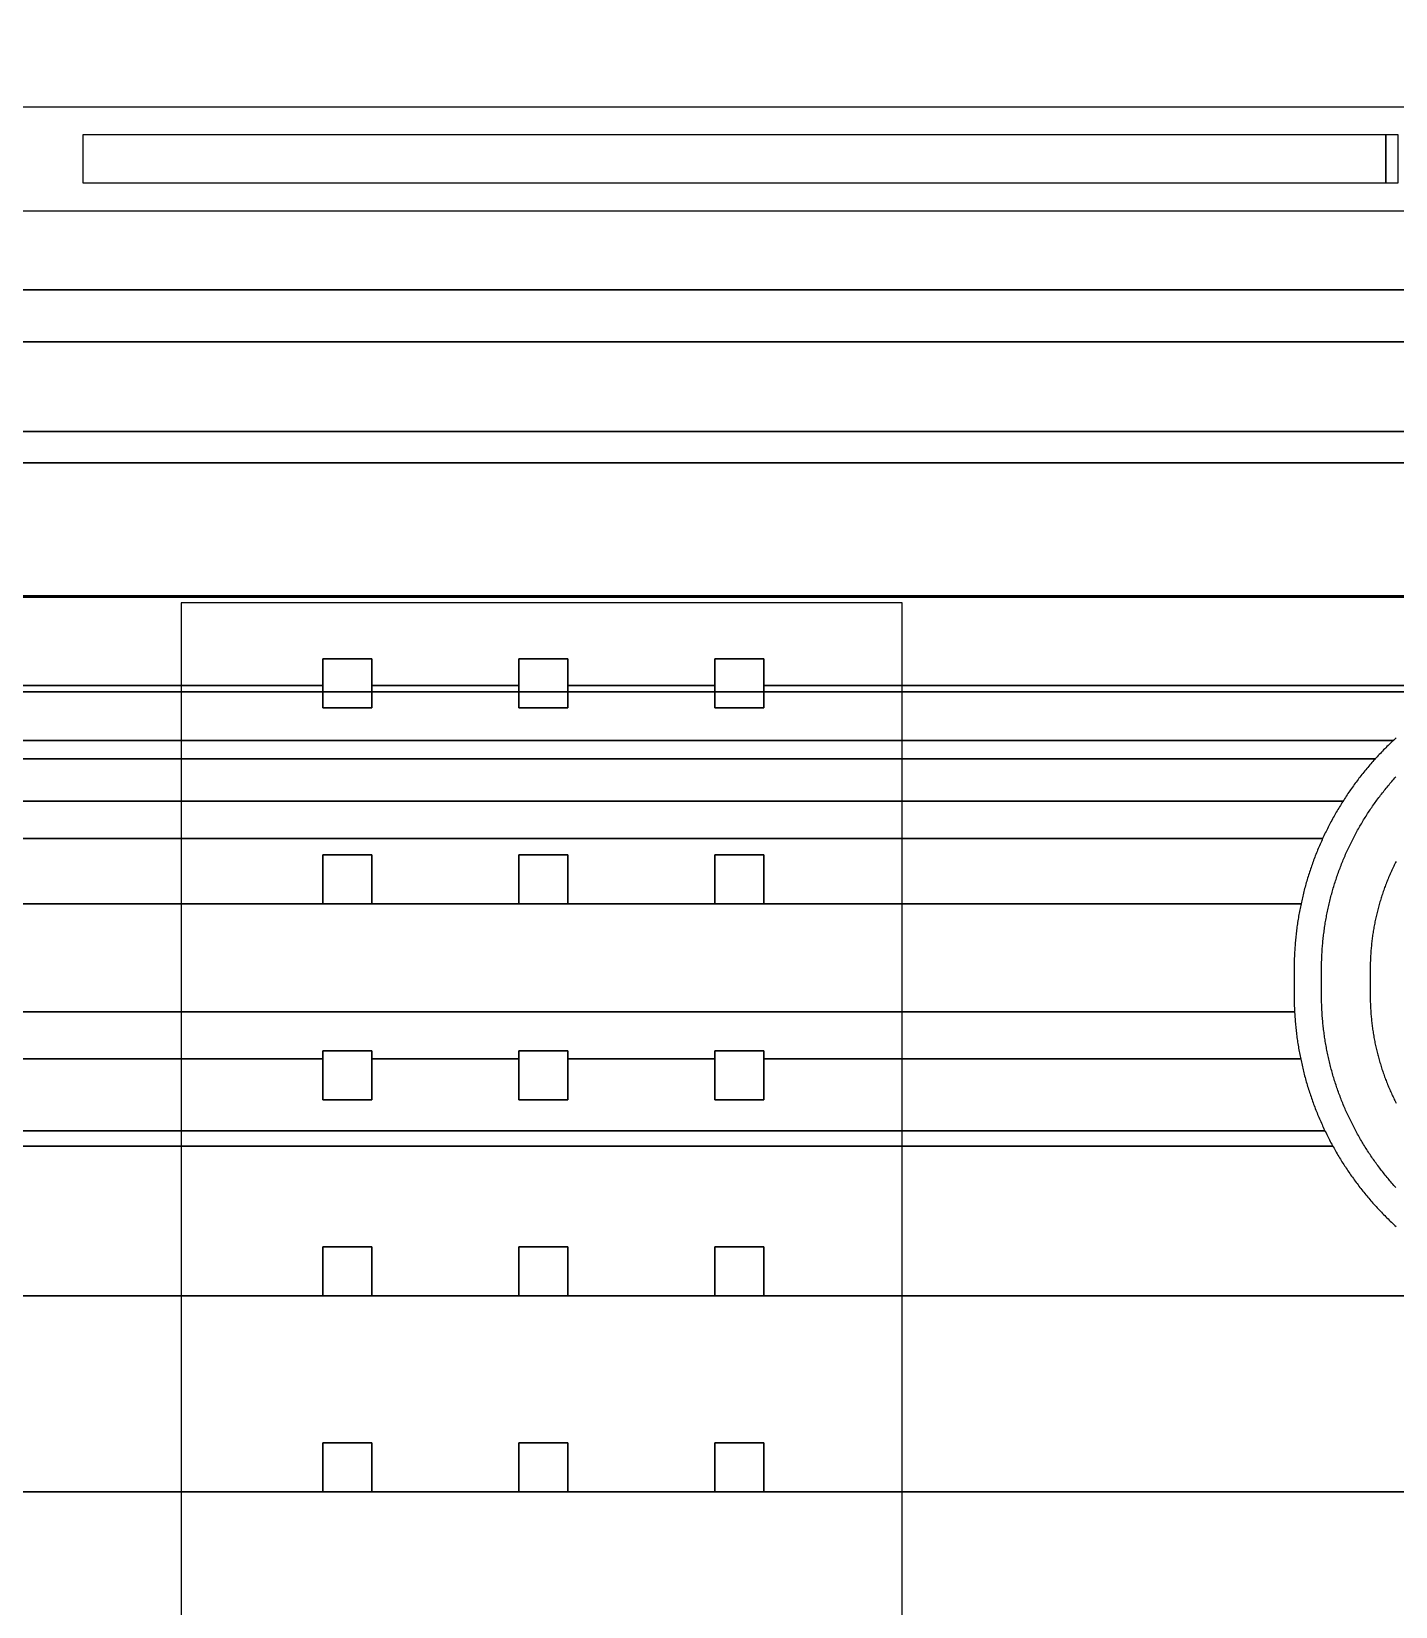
# Model space of a CAD drawing. Extents: x -3500 to 3500, y -3500 to 3500.
# Drawn here: x -2211 to -1515, y -821 to -18 of the extents above; entities that cross this region are included whole.
import ezdxf

# ---------------------------------------------------------------- set-up
doc = ezdxf.new("R2010")
doc.units = 0
for name, color, linetype in [('L5D0', 3, 'CONTINUOUS'), ('L5D100', 7, 'CONTINUOUS'), ('L5D101', 6, 'CONTINUOUS'), ('L5D11', 2, 'CONTINUOUS'), ('L5D99', 4, 'CONTINUOUS')]:
    doc.layers.add(name, color=color, linetype=linetype)

# ---------------------------------------------------------------- blocks, each defined once
blk = doc.blocks.new('ground_main_5')
at = {"layer": 'L5D0'}
for points in [[(-433.1625, -56.09), (-2324.91, -56.09)], [(-2324.91, -108.91), (-433.1625, -108.91)], [(-349.5085, -149.2405), (-2334.91, -149.2405)], [(-2334.91, -149.2405), (-349.5085, -149.2405)], [(-326.2395, -221.622), (-2334.91, -221.622)], [(-2334.91, -221.622), (-326.2395, -221.622)], [(-358.253, -305.463), (-2334.91, -305.463)], [(-2334.91, -305.463), (-358.253, -305.463)], [(-1481.271, -354.306), (-2334.91, -354.306)], [(-2334.91, -354.306), (-1481.271, -354.306)], [(-1514.9485, -377.9085), (-1515.537, -378.449), (-1516.123, -378.9925), (-1516.706, -379.5385), (-1517.2865, -380.088), (-1517.864, -380.64), (-1518.439, -381.1955), (-1519.011, -381.7535), (-1519.5805, -382.314), (-1520.147, -382.8775), (-1520.7105, -383.444), (-1521.2715, -384.0135), (-1521.8295, -384.5855), (-1522.3845, -385.1605), (-1522.9365, -385.738), (-1523.486, -386.3185), (-1524.0325, -386.9015), (-1524.576, -387.4875), (-1525.1165, -388.076), (-1525.5185, -388.5185), (-2334.91, -388.5185)], [(-2334.91, -388.5185), (-1525.5185, -388.5185), (-1525.654, -388.6675), (-1526.1885, -389.2615), (-1526.72, -389.858), (-1527.249, -390.457), (-1527.7745, -391.059), (-1528.297, -391.6635), (-1528.8165, -392.271), (-1529.333, -392.8805), (-1529.8465, -393.493), (-1530.357, -394.1075), (-1530.8645, -394.725), (-1531.369, -395.345), (-1531.87, -395.9675), (-1532.368, -396.5925), (-1532.863, -397.22), (-1533.3545, -397.85), (-1533.843, -398.482), (-1534.3285, -399.117), (-1534.811, -399.754), (-1535.29, -400.394), (-1535.7655, -401.036), (-1536.2385, -401.68), (-1536.7075, -402.327), (-1537.174, -402.976), (-1537.6365, -403.6275), (-1538.0965, -404.281), (-1538.5525, -404.937), (-1539.006, -405.5955), (-1539.4555, -406.256), (-1539.902, -406.9185), (-1540.345, -407.5835), (-1540.785, -408.251), (-1541.2215, -408.9205), (-1541.6545, -409.592), (-1542.084, -410.2655), (-1542.5105, -410.9415), (-1542.9335, -411.6195), (-1543.353, -412.2995), (-1543.7695, -412.9815), (-1544.182, -413.666), (-1544.5915, -414.3525), (-1544.9975, -415.0405), (-1545.4, -415.731), (-1545.7985, -416.4235), (-1546.194, -417.118), (-1546.5865, -417.814), (-1546.975, -418.5125), (-1547.36, -419.2125), (-1547.7415, -419.915), (-1548.1195, -420.619), (-1548.494, -421.325), (-1548.865, -422.0325), (-1549.2325, -422.7425), (-1549.596, -423.454), (-1549.9565, -424.167), (-1550.313, -424.882), (-1550.6665, -425.599), (-1551.016, -426.3175), (-1551.362, -427.038), (-1551.704, -427.76), (-1552.043, -428.484), (-1552.378, -429.2095), (-1552.3925, -429.2405), (-2334.91, -429.2405)], [(-2334.91, -429.2405), (-1552.3925, -429.2405), (-1552.7095, -429.9365), (-1553.0375, -430.665), (-1553.3615, -431.3955), (-1553.682, -432.1275), (-1553.999, -432.8615), (-1554.312, -433.5965), (-1554.6215, -434.3335), (-1554.9275, -435.0715), (-1555.2295, -435.8115), (-1555.528, -436.5525), (-1555.8225, -437.2955), (-1556.1135, -438.0395), (-1556.401, -438.7855), (-1556.6845, -439.5325), (-1556.964, -440.281), (-1557.24, -441.031), (-1557.5125, -441.7825), (-1557.781, -442.535), (-1558.0455, -443.289), (-1558.3065, -444.0445), (-1558.564, -444.801), (-1558.817, -445.559), (-1559.067, -446.318), (-1559.3125, -447.0785), (-1559.5545, -447.84), (-1559.793, -448.6025), (-1560.027, -449.3665), (-1560.2575, -450.132), (-1560.4845, -450.898), (-1560.7075, -451.6655), (-1560.9265, -452.434), (-1561.1415, -453.2035), (-1561.353, -453.9745), (-1561.5605, -454.746), (-1561.764, -455.519), (-1561.9635, -456.2925), (-1562.1595, -457.0675), (-1562.3515, -457.843), (-1562.5395, -458.6195), (-1562.724, -459.3975), (-1562.904, -460.176), (-1563.0805, -460.955), (-1563.253, -461.7355), (-1563.4215, -462.5165), (-1563.5865, -463.2985), (-1563.747, -464.0815), (-1563.904, -464.865), (-1564.057, -465.6495), (-1564.206, -466.4345), (-1564.351, -467.22), (-1564.4925, -468.007), (-1564.6295, -468.794), (-1564.763, -469.582), (-1564.8925, -470.3705), (-1565.0175, -471.1595), (-1565.139, -471.9495), (-1565.2565, -472.74), (-1565.37, -473.531), (-1565.48, -474.3225), (-1565.5855, -475.1145), (-1565.687, -475.9075), (-1565.7845, -476.7005), (-1565.8785, -477.494), (-1565.968, -478.288), (-1566.054, -479.0825), (-1566.136, -479.8775), (-1566.2135, -480.673), (-1566.2875, -481.4685), (-1566.3575, -482.2645), (-1566.4235, -483.061), (-1566.485, -483.858), (-1566.543, -484.655), (-1566.597, -485.452), (-1566.647, -486.2495), (-1566.693, -487.0475), (-1566.735, -487.8455), (-1566.773, -488.6435), (-1566.807, -489.442), (-1566.8365, -490.2405), (-1566.8625, -491.0395), (-1566.8845, -491.838), (-1566.9025, -492.637), (-1566.9165, -493.436), (-1566.9265, -494.235), (-1566.9325, -495.034), (-1566.9345, -495.8335), (-1566.9345, -509.1665), (-1566.9325, -509.966), (-1566.9265, -510.765), (-1566.9165, -511.564), (-1566.9025, -512.363), (-1566.8845, -513.162), (-1566.8625, -513.9605), (-1566.8365, -514.7595), (-1566.807, -515.558), (-1566.773, -516.3565), (-1566.735, -517.1545), (-1566.7085, -517.6535), (-2334.91, -517.6535)], [(-2334.91, -517.6535), (-1566.7085, -517.6535), (-1566.693, -517.9525), (-1566.647, -518.7505), (-1566.597, -519.548), (-1566.543, -520.345), (-1566.485, -521.142), (-1566.4235, -521.939), (-1566.3575, -522.7355), (-1566.2875, -523.5315), (-1566.2135, -524.327), (-1566.136, -525.1225), (-1566.054, -525.9175), (-1565.968, -526.712), (-1565.8785, -527.506), (-1565.7845, -528.2995), (-1565.687, -529.0925), (-1565.5855, -529.8855), (-1565.48, -530.6775), (-1565.37, -531.469), (-1565.2565, -532.26), (-1565.139, -533.0505), (-1565.0175, -533.8405), (-1564.8925, -534.6295), (-1564.763, -535.418), (-1564.6295, -536.206), (-1564.4925, -536.993), (-1564.351, -537.78), (-1564.206, -538.5655), (-1564.057, -539.3505), (-1563.904, -540.135), (-1563.747, -540.9185), (-1563.5865, -541.7015), (-1563.4215, -542.4835), (-1563.253, -543.2645), (-1563.0805, -544.045), (-1562.904, -544.824), (-1562.724, -545.6025), (-1562.5395, -546.3805), (-1562.3515, -547.157), (-1562.1595, -547.9325), (-1561.9635, -548.7075), (-1561.764, -549.481), (-1561.5605, -550.254), (-1561.353, -551.0255), (-1561.1415, -551.7965), (-1560.9265, -552.566), (-1560.7075, -553.3345), (-1560.4845, -554.102), (-1560.2575, -554.868), (-1560.027, -555.6335), (-1559.793, -556.3975), (-1559.5545, -557.16), (-1559.3125, -557.9215), (-1559.067, -558.682), (-1558.817, -559.441), (-1558.564, -560.199), (-1558.3065, -560.9555), (-1558.0455, -561.711), (-1557.781, -562.465), (-1557.5125, -563.2175), (-1557.24, -563.969), (-1556.964, -564.719), (-1556.6845, -565.4675), (-1556.401, -566.2145), (-1556.1135, -566.9605), (-1555.8225, -567.7045), (-1555.528, -568.4475), (-1555.2295, -569.1885), (-1554.9275, -569.9285), (-1554.6215, -570.6665), (-1554.312, -571.4035), (-1553.999, -572.1385), (-1553.682, -572.8725), (-1553.3615, -573.6045), (-1553.0375, -574.335), (-1552.7095, -575.0635), (-1552.378, -575.7905), (-1552.043, -576.516), (-1551.704, -577.24), (-1551.362, -577.962), (-1551.207, -578.2845), (-2334.91, -578.2845)], [(-2334.91, -578.2845), (-1551.207, -578.2845), (-1551.016, -578.6825), (-1550.6665, -579.401), (-1550.313, -580.118), (-1549.9565, -580.833), (-1549.596, -581.546), (-1549.2325, -582.2575), (-1548.865, -582.9675), (-1548.494, -583.675), (-1548.1195, -584.381), (-1547.7415, -585.085), (-1547.36, -585.7875), (-1546.975, -586.4875), (-1546.5865, -587.186), (-1546.194, -587.882), (-1545.7985, -588.5765), (-1545.4, -589.269), (-1544.9975, -589.9595), (-1544.5915, -590.6475), (-1544.182, -591.334), (-1543.7695, -592.0185), (-1543.353, -592.7005), (-1542.9335, -593.3805), (-1542.5105, -594.0585), (-1542.084, -594.7345), (-1541.6545, -595.408), (-1541.2215, -596.0795), (-1540.785, -596.749), (-1540.345, -597.4165), (-1539.902, -598.0815), (-1539.4555, -598.744), (-1539.006, -599.4045), (-1538.5525, -600.063), (-1538.0965, -600.719), (-1537.6365, -601.3725), (-1537.174, -602.024), (-1536.7075, -602.673), (-1536.2385, -603.32), (-1535.7655, -603.964), (-1535.29, -604.606), (-1534.811, -605.246), (-1534.3285, -605.883), (-1533.843, -606.518), (-1533.3545, -607.15), (-1532.863, -607.78), (-1532.368, -608.4075), (-1531.87, -609.0325), (-1531.369, -609.655), (-1530.8645, -610.275), (-1530.357, -610.8925), (-1529.8465, -611.507), (-1529.333, -612.1195), (-1528.8165, -612.729), (-1528.297, -613.3365), (-1527.7745, -613.941), (-1527.249, -614.543), (-1526.72, -615.142), (-1526.1885, -615.7385), (-1525.654, -616.3325), (-1525.1165, -616.924), (-1524.576, -617.5125), (-1524.0325, -618.0985), (-1523.486, -618.6815), (-1522.9365, -619.262), (-1522.3845, -619.8395), (-1521.8295, -620.4145), (-1521.2715, -620.9865), (-1520.7105, -621.556), (-1520.147, -622.1225), (-1519.5805, -622.686), (-1519.011, -623.2465), (-1518.439, -623.8045), (-1517.864, -624.36), (-1517.2865, -624.912), (-1516.706, -625.4615), (-1516.123, -626.0075), (-1515.537, -626.551), (-1514.9485, -627.0915)]]:
    blk.add_lwpolyline(points, dxfattribs=at)
blk = doc.blocks.new('TOP_main_5_Cheese_diff')
at = {"layer": 'L5D101'}
for points in [[(-2062.5, -362.5), (-2062.5, -337.5), (-2037.5, -337.5), (-2037.5, -362.5)], [(-1962.5, -362.5), (-1962.5, -337.5), (-1937.5, -337.5), (-1937.5, -362.5)], [(-1862.5, -362.5), (-1862.5, -337.5), (-1837.5, -337.5), (-1837.5, -362.5)], [(-2062.5, -462.5), (-2062.5, -437.5), (-2037.5, -437.5), (-2037.5, -462.5)], [(-1962.5, -462.5), (-1962.5, -437.5), (-1937.5, -437.5), (-1937.5, -462.5)], [(-1862.5, -462.5), (-1862.5, -437.5), (-1837.5, -437.5), (-1837.5, -462.5)], [(-2062.5, -562.5), (-2062.5, -537.5), (-2037.5, -537.5), (-2037.5, -562.5)], [(-1962.5, -562.5), (-1962.5, -537.5), (-1937.5, -537.5), (-1937.5, -562.5)], [(-1862.5, -562.5), (-1862.5, -537.5), (-1837.5, -537.5), (-1837.5, -562.5)], [(-2062.5, -662.5), (-2062.5, -637.5), (-2037.5, -637.5), (-2037.5, -662.5)], [(-1962.5, -662.5), (-1962.5, -637.5), (-1937.5, -637.5), (-1937.5, -662.5)], [(-1862.5, -662.5), (-1862.5, -637.5), (-1837.5, -637.5), (-1837.5, -662.5)], [(-2062.5, -762.5), (-2062.5, -737.5), (-2037.5, -737.5), (-2037.5, -762.5)], [(-1962.5, -762.5), (-1962.5, -737.5), (-1937.5, -737.5), (-1937.5, -762.5)], [(-1862.5, -762.5), (-1862.5, -737.5), (-1837.5, -737.5), (-1837.5, -762.5)]]:
    blk.add_lwpolyline(points, close=True, dxfattribs=at)
blk = doc.blocks.new('TOP_main_5_Cheese_100')
at = {"layer": 'L5D100'}
for points in [[(-433.1625, -56.09), (-2324.91, -56.09)], [(-2324.91, -108.91), (-433.1625, -108.91)], [(-334.0035, -175.8345), (-2334.91, -175.8345)], [(-2334.91, -175.8345), (-334.0035, -175.8345)], [(-326.565, -237.5), (-2334.91, -237.5)], [(-2334.91, -237.5), (-326.565, -237.5)], [(-358.839, -306.0335), (-2334.91, -306.0335)], [(-2334.91, -306.0335), (-358.839, -306.0335)], [(-1474.842, -351.1225), (-1837.5, -351.1225), (-1837.5, -337.5), (-1862.5, -337.5), (-1862.5, -351.1225), (-1937.5, -351.1225), (-1937.5, -337.5), (-1962.5, -337.5), (-1962.5, -351.1225), (-2037.5, -351.1225), (-2037.5, -337.5), (-2062.5, -337.5), (-2062.5, -351.1225), (-2334.91, -351.1225)], [(-2334.91, -351.1225), (-2062.5, -351.1225), (-2062.5, -362.5), (-2037.5, -362.5), (-2037.5, -351.1225), (-1962.5, -351.1225), (-1962.5, -362.5), (-1937.5, -362.5), (-1937.5, -351.1225), (-1862.5, -351.1225), (-1862.5, -362.5), (-1837.5, -362.5), (-1837.5, -351.1225), (-1474.842, -351.1225)], [(-1514.9485, -377.9085), (-1515.537, -378.449), (-1516.123, -378.9925), (-1516.2925, -379.1515), (-2334.91, -379.1515)], [(-2334.91, -379.1515), (-1516.2925, -379.1515), (-1516.706, -379.5385), (-1517.2865, -380.088), (-1517.864, -380.64), (-1518.439, -381.1955), (-1519.011, -381.7535), (-1519.5805, -382.314), (-1520.147, -382.8775), (-1520.7105, -383.444), (-1521.2715, -384.0135), (-1521.8295, -384.5855), (-1522.3845, -385.1605), (-1522.9365, -385.738), (-1523.486, -386.3185), (-1524.0325, -386.9015), (-1524.576, -387.4875), (-1525.1165, -388.076), (-1525.5185, -388.5185), (-1525.654, -388.6675), (-1526.1885, -389.2615), (-1526.72, -389.858), (-1527.249, -390.457), (-1527.7745, -391.059), (-1528.297, -391.6635), (-1528.8165, -392.271), (-1529.333, -392.8805), (-1529.8465, -393.493), (-1530.357, -394.1075), (-1530.8645, -394.725), (-1531.369, -395.345), (-1531.87, -395.9675), (-1532.368, -396.5925), (-1532.863, -397.22), (-1533.3545, -397.85), (-1533.843, -398.482), (-1534.3285, -399.117), (-1534.811, -399.754), (-1535.29, -400.394), (-1535.7655, -401.036), (-1536.2385, -401.68), (-1536.7075, -402.327), (-1537.174, -402.976), (-1537.6365, -403.6275), (-1538.0965, -404.281), (-1538.5525, -404.937), (-1539.006, -405.5955), (-1539.4555, -406.256), (-1539.902, -406.9185), (-1540.345, -407.5835), (-1540.785, -408.251), (-1541.2215, -408.9205), (-1541.6545, -409.592), (-1542.0485, -410.2095), (-2334.91, -410.2095)], [(-2334.91, -410.2095), (-1542.0485, -410.2095), (-1542.084, -410.2655), (-1542.5105, -410.9415), (-1542.9335, -411.6195), (-1543.353, -412.2995), (-1543.7695, -412.9815), (-1544.182, -413.666), (-1544.5915, -414.3525), (-1544.9975, -415.0405), (-1545.4, -415.731), (-1545.7985, -416.4235), (-1546.194, -417.118), (-1546.5865, -417.814), (-1546.975, -418.5125), (-1547.36, -419.2125), (-1547.7415, -419.915), (-1548.1195, -420.619), (-1548.494, -421.325), (-1548.865, -422.0325), (-1549.2325, -422.7425), (-1549.596, -423.454), (-1549.9565, -424.167), (-1550.313, -424.882), (-1550.6665, -425.599), (-1551.016, -426.3175), (-1551.362, -427.038), (-1551.704, -427.76), (-1552.043, -428.484), (-1552.378, -429.2095), (-1552.3925, -429.2405), (-1552.7095, -429.9365), (-1553.0375, -430.665), (-1553.3615, -431.3955), (-1553.682, -432.1275), (-1553.999, -432.8615), (-1554.312, -433.5965), (-1554.6215, -434.3335), (-1554.9275, -435.0715), (-1555.2295, -435.8115), (-1555.528, -436.5525), (-1555.8225, -437.2955), (-1556.1135, -438.0395), (-1556.401, -438.7855), (-1556.6845, -439.5325), (-1556.964, -440.281), (-1557.24, -441.031), (-1557.5125, -441.7825), (-1557.781, -442.535), (-1558.0455, -443.289), (-1558.3065, -444.0445), (-1558.564, -444.801), (-1558.817, -445.559), (-1559.067, -446.318), (-1559.3125, -447.0785), (-1559.5545, -447.84), (-1559.793, -448.6025), (-1560.027, -449.3665), (-1560.2575, -450.132), (-1560.4845, -450.898), (-1560.7075, -451.6655), (-1560.9265, -452.434), (-1561.1415, -453.2035), (-1561.353, -453.9745), (-1561.5605, -454.746), (-1561.764, -455.519), (-1561.9635, -456.2925), (-1562.1595, -457.0675), (-1562.3515, -457.843), (-1562.5395, -458.6195), (-1562.724, -459.3975), (-1562.904, -460.176), (-1563.0805, -460.955), (-1563.253, -461.7355), (-1563.418, -462.5), (-1837.5, -462.5), (-1837.5, -437.5), (-1862.5, -437.5), (-1862.5, -462.5), (-1937.5, -462.5), (-1937.5, -437.5), (-1962.5, -437.5), (-1962.5, -462.5), (-2037.5, -462.5), (-2037.5, -437.5), (-2062.5, -437.5), (-2062.5, -462.5), (-2334.91, -462.5)], [(-2334.91, -462.5), (-1563.418, -462.5), (-1563.4215, -462.5165), (-1563.5865, -463.2985), (-1563.747, -464.0815), (-1563.904, -464.865), (-1564.057, -465.6495), (-1564.206, -466.4345), (-1564.351, -467.22), (-1564.4925, -468.007), (-1564.6295, -468.794), (-1564.763, -469.582), (-1564.8925, -470.3705), (-1565.0175, -471.1595), (-1565.139, -471.9495), (-1565.2565, -472.74), (-1565.37, -473.531), (-1565.48, -474.3225), (-1565.5855, -475.1145), (-1565.687, -475.9075), (-1565.7845, -476.7005), (-1565.8785, -477.494), (-1565.968, -478.288), (-1566.054, -479.0825), (-1566.136, -479.8775), (-1566.2135, -480.673), (-1566.2875, -481.4685), (-1566.3575, -482.2645), (-1566.4235, -483.061), (-1566.485, -483.858), (-1566.543, -484.655), (-1566.597, -485.452), (-1566.647, -486.2495), (-1566.693, -487.0475), (-1566.735, -487.8455), (-1566.773, -488.6435), (-1566.807, -489.442), (-1566.8365, -490.2405), (-1566.8625, -491.0395), (-1566.8845, -491.838), (-1566.9025, -492.637), (-1566.9165, -493.436), (-1566.9265, -494.235), (-1566.9325, -495.034), (-1566.9345, -495.8335), (-1566.9345, -509.1665), (-1566.9325, -509.966), (-1566.9265, -510.765), (-1566.9165, -511.564), (-1566.9025, -512.363), (-1566.8845, -513.162), (-1566.8625, -513.9605), (-1566.8365, -514.7595), (-1566.807, -515.558), (-1566.773, -516.3565), (-1566.735, -517.1545), (-1566.7085, -517.6535), (-1566.693, -517.9525), (-1566.647, -518.7505), (-1566.597, -519.548), (-1566.543, -520.345), (-1566.485, -521.142), (-1566.4235, -521.939), (-1566.3575, -522.7355), (-1566.2875, -523.5315), (-1566.2135, -524.327), (-1566.136, -525.1225), (-1566.054, -525.9175), (-1565.968, -526.712), (-1565.8785, -527.506), (-1565.7845, -528.2995), (-1565.687, -529.0925), (-1565.5855, -529.8855), (-1565.48, -530.6775), (-1565.37, -531.469), (-1565.2565, -532.26), (-1565.139, -533.0505), (-1565.0175, -533.8405), (-1564.8925, -534.6295), (-1564.763, -535.418), (-1564.6295, -536.206), (-1564.4925, -536.993), (-1564.351, -537.78), (-1564.206, -538.5655), (-1564.057, -539.3505), (-1563.904, -540.135), (-1563.747, -540.9185), (-1563.6195, -541.5405), (-1837.5, -541.5405), (-1837.5, -537.5), (-1862.5, -537.5), (-1862.5, -541.5405), (-1937.5, -541.5405), (-1937.5, -537.5), (-1962.5, -537.5), (-1962.5, -541.5405), (-2037.5, -541.5405), (-2037.5, -537.5), (-2062.5, -537.5), (-2062.5, -541.5405), (-2334.91, -541.5405)], [(-2334.91, -541.5405), (-2062.5, -541.5405), (-2062.5, -562.5), (-2037.5, -562.5), (-2037.5, -541.5405), (-1962.5, -541.5405), (-1962.5, -562.5), (-1937.5, -562.5), (-1937.5, -541.5405), (-1862.5, -541.5405), (-1862.5, -562.5), (-1837.5, -562.5), (-1837.5, -541.5405), (-1563.6195, -541.5405), (-1563.5865, -541.7015), (-1563.4215, -542.4835), (-1563.253, -543.2645), (-1563.0805, -544.045), (-1562.904, -544.824), (-1562.724, -545.6025), (-1562.5395, -546.3805), (-1562.3515, -547.157), (-1562.1595, -547.9325), (-1561.9635, -548.7075), (-1561.764, -549.481), (-1561.5605, -550.254), (-1561.353, -551.0255), (-1561.1415, -551.7965), (-1560.9265, -552.566), (-1560.7075, -553.3345), (-1560.4845, -554.102), (-1560.2575, -554.868), (-1560.027, -555.6335), (-1559.793, -556.3975), (-1559.5545, -557.16), (-1559.3125, -557.9215), (-1559.067, -558.682), (-1558.817, -559.441), (-1558.564, -560.199), (-1558.3065, -560.9555), (-1558.0455, -561.711), (-1557.781, -562.465), (-1557.5125, -563.2175), (-1557.24, -563.969), (-1556.964, -564.719), (-1556.6845, -565.4675), (-1556.401, -566.2145), (-1556.1135, -566.9605), (-1555.8225, -567.7045), (-1555.528, -568.4475), (-1555.2295, -569.1885), (-1554.9275, -569.9285), (-1554.6215, -570.6665), (-1554.312, -571.4035), (-1553.999, -572.1385), (-1553.682, -572.8725), (-1553.3615, -573.6045), (-1553.0375, -574.335), (-1552.7095, -575.0635), (-1552.378, -575.7905), (-1552.043, -576.516), (-1551.704, -577.24), (-1551.362, -577.962), (-1551.207, -578.2845), (-1551.016, -578.6825), (-1550.6665, -579.401), (-1550.313, -580.118), (-1549.9565, -580.833), (-1549.596, -581.546), (-1549.2325, -582.2575), (-1548.865, -582.9675), (-1548.494, -583.675), (-1548.1195, -584.381), (-1547.7415, -585.085), (-1547.36, -585.7875), (-1547.131, -586.2035), (-2334.91, -586.2035)], [(-2334.91, -586.2035), (-1547.131, -586.2035), (-1546.975, -586.4875), (-1546.5865, -587.186), (-1546.194, -587.882), (-1545.7985, -588.5765), (-1545.4, -589.269), (-1544.9975, -589.9595), (-1544.5915, -590.6475), (-1544.182, -591.334), (-1543.7695, -592.0185), (-1543.353, -592.7005), (-1542.9335, -593.3805), (-1542.5105, -594.0585), (-1542.084, -594.7345), (-1541.6545, -595.408), (-1541.2215, -596.0795), (-1540.785, -596.749), (-1540.345, -597.4165), (-1539.902, -598.0815), (-1539.4555, -598.744), (-1539.006, -599.4045), (-1538.5525, -600.063), (-1538.0965, -600.719), (-1537.6365, -601.3725), (-1537.174, -602.024), (-1536.7075, -602.673), (-1536.2385, -603.32), (-1535.7655, -603.964), (-1535.29, -604.606), (-1534.811, -605.246), (-1534.3285, -605.883), (-1533.843, -606.518), (-1533.3545, -607.15), (-1532.863, -607.78), (-1532.368, -608.4075), (-1531.87, -609.0325), (-1531.369, -609.655), (-1530.8645, -610.275), (-1530.357, -610.8925), (-1529.8465, -611.507), (-1529.333, -612.1195), (-1528.8165, -612.729), (-1528.297, -613.3365), (-1527.7745, -613.941), (-1527.249, -614.543), (-1526.72, -615.142), (-1526.1885, -615.7385), (-1525.654, -616.3325), (-1525.1165, -616.924), (-1524.576, -617.5125), (-1524.0325, -618.0985), (-1523.486, -618.6815), (-1522.9365, -619.262), (-1522.3845, -619.8395), (-1521.8295, -620.4145), (-1521.2715, -620.9865), (-1520.7105, -621.556), (-1520.147, -622.1225), (-1519.5805, -622.686), (-1519.011, -623.2465), (-1518.439, -623.8045), (-1517.864, -624.36), (-1517.2865, -624.912), (-1516.706, -625.4615), (-1516.123, -626.0075), (-1515.537, -626.551), (-1514.9485, -627.0915)], [(-1451.988, -662.5), (-1837.5, -662.5), (-1837.5, -637.5), (-1862.5, -637.5), (-1862.5, -662.5), (-1937.5, -662.5), (-1937.5, -637.5), (-1962.5, -637.5), (-1962.5, -662.5), (-2037.5, -662.5), (-2037.5, -637.5), (-2062.5, -637.5), (-2062.5, -662.5), (-2334.91, -662.5)], [(-2334.91, -762.5), (-2062.5, -762.5), (-2037.5, -762.5), (-1962.5, -762.5), (-1937.5, -762.5), (-1862.5, -762.5), (-1837.5, -762.5), (-353.759, -762.5), (-337.5, -762.5), (-262.5, -762.5), (-237.5, -762.5), (-162.5, -762.5), (-137.5, -762.5), (-62.5, -762.5), (-37.5, -762.5), (37.5, -762.5), (62.5, -762.5), (137.5, -762.5), (162.5, -762.5), (237.5, -762.5), (262.5, -762.5), (337.5, -762.5)], [(-353.759, -762.5), (-1837.5, -762.5), (-1837.5, -737.5), (-1862.5, -737.5), (-1862.5, -762.5), (-1937.5, -762.5), (-1937.5, -737.5), (-1962.5, -737.5), (-1962.5, -762.5), (-2037.5, -762.5), (-2037.5, -737.5), (-2062.5, -737.5), (-2062.5, -762.5), (-2334.91, -762.5)], [(-2334.91, -662.5), (-1451.988, -662.5)]]:
    blk.add_lwpolyline(points, dxfattribs=at)
blk = doc.blocks.new('TOP_main_5')
at = {"layer": 'L5D11'}
for points in [[(-2184.91, -94.91), (-2184.91, -70.09), (-1520.177, -70.09), (-1520.177, -94.91)], [(-1520.177, -94.91), (-1520.177, -70.09), (-1513.9385, -70.09), (-1513.9385, -94.91)]]:
    blk.add_lwpolyline(points, close=True, dxfattribs=at)
for points in [[(-1514.9875, -607.254), (-1515.5, -606.688), (-1516.009, -606.1195), (-1516.515, -605.5485), (-1517.018, -604.9745), (-1517.5185, -604.3985), (-1518.0155, -603.8195), (-1518.5095, -603.238), (-1519.0005, -602.6535), (-1519.4885, -602.067), (-1519.9735, -601.4775), (-1520.455, -600.886), (-1520.934, -600.2915), (-1521.4095, -599.695), (-1521.882, -599.0955), (-1522.351, -598.494), (-1522.8175, -597.8895), (-1523.2805, -597.283), (-1523.74, -596.674), (-1524.1965, -596.0625), (-1524.65, -595.4485), (-1525.1, -594.8325), (-1525.547, -594.214), (-1525.991, -593.593), (-1526.431, -592.97), (-1526.8685, -592.3445), (-1527.302, -591.7165), (-1527.733, -591.0865), (-1528.16, -590.4545), (-1528.584, -589.82), (-1529.0045, -589.183), (-1529.422, -588.544), (-1529.836, -587.903), (-1530.2465, -587.26), (-1530.6535, -586.6145), (-1531.0575, -585.967), (-1531.458, -585.3175), (-1531.855, -584.6655), (-1532.2485, -584.012), (-1532.639, -583.356), (-1533.0255, -582.698), (-1533.409, -582.0385), (-1533.7885, -581.3765), (-1534.165, -580.7125), (-1534.538, -580.047), (-1534.907, -579.379), (-1535.273, -578.7095), (-1535.6355, -578.038), (-1535.9945, -577.3645), (-1536.3495, -576.689), (-1536.7015, -576.012), (-1537.0495, -575.333), (-1537.3945, -574.652), (-1537.7355, -573.9695), (-1538.073, -573.285), (-1538.407, -572.5985), (-1538.737, -571.911), (-1539.064, -571.221), (-1539.387, -570.53), (-1539.7065, -569.837), (-1540.0225, -569.142), (-1540.3345, -568.446), (-1540.643, -567.748), (-1540.948, -567.0485), (-1541.249, -566.347), (-1541.547, -565.6445), (-1541.8405, -564.94), (-1542.131, -564.2345), (-1542.4175, -563.527), (-1542.7, -562.8185), (-1542.979, -562.108), (-1543.2545, -561.3965), (-1543.526, -560.6835), (-1543.794, -559.9685), (-1544.058, -559.253), (-1544.3185, -558.5355), (-1544.575, -557.817), (-1544.828, -557.097), (-1545.077, -556.3755), (-1545.3225, -555.653), (-1545.564, -554.929), (-1545.8015, -554.204), (-1546.0355, -553.4775), (-1546.2655, -552.75), (-1546.492, -552.021), (-1546.7145, -551.291), (-1546.933, -550.56), (-1547.1475, -549.828), (-1547.3585, -549.0945), (-1547.566, -548.36), (-1547.769, -547.6245), (-1547.9685, -546.888), (-1548.164, -546.15), (-1548.356, -545.4115), (-1548.5435, -544.672), (-1548.7275, -543.9315), (-1548.908, -543.19), (-1549.084, -542.4475), (-1549.2565, -541.704), (-1549.4245, -540.9595), (-1549.589, -540.2145), (-1549.75, -539.4685), (-1549.9065, -538.7215), (-1550.0595, -537.974), (-1550.208, -537.2255), (-1550.353, -536.476), (-1550.494, -535.7265), (-1550.6315, -534.9755), (-1550.7645, -534.224), (-1550.8935, -533.472), (-1551.019, -532.7195), (-1551.1405, -531.966), (-1551.2575, -531.212), (-1551.371, -530.4575), (-1551.4805, -529.702), (-1551.586, -528.9465), (-1551.688, -528.19), (-1551.7855, -527.433), (-1551.879, -526.676), (-1551.969, -525.918), (-1552.0545, -525.1595), (-1552.1365, -524.401), (-1552.214, -523.642), (-1552.288, -522.8825), (-1552.3575, -522.1225), (-1552.4235, -521.362), (-1552.4855, -520.6015), (-1552.5435, -519.8405), (-1552.597, -519.0795), (-1552.647, -518.318), (-1552.693, -517.556), (-1552.735, -516.7945), (-1552.773, -516.032), (-1552.807, -515.27), (-1552.837, -514.507), (-1552.863, -513.7445), (-1552.8845, -512.982), (-1552.9025, -512.219), (-1552.9165, -511.456), (-1552.9265, -510.693), (-1552.9325, -509.93), (-1552.9345, -509.1665), (-1552.9345, -495.8335), (-1552.9325, -495.07), (-1552.9265, -494.307), (-1552.9165, -493.544), (-1552.9025, -492.781), (-1552.8845, -492.018), (-1552.863, -491.2555), (-1552.837, -490.493), (-1552.807, -489.73), (-1552.773, -488.968), (-1552.735, -488.2055), (-1552.693, -487.444), (-1552.647, -486.682), (-1552.597, -485.9205), (-1552.5435, -485.1595), (-1552.4855, -484.3985), (-1552.4235, -483.638), (-1552.3575, -482.8775), (-1552.288, -482.1175), (-1552.214, -481.358), (-1552.1365, -480.599), (-1552.0545, -479.8405), (-1551.969, -479.082), (-1551.879, -478.324), (-1551.7855, -477.567), (-1551.688, -476.81), (-1551.586, -476.0535), (-1551.4805, -475.298), (-1551.371, -474.5425), (-1551.2575, -473.788), (-1551.1405, -473.034), (-1551.019, -472.2805), (-1550.8935, -471.528), (-1550.7645, -470.776), (-1550.6315, -470.0245), (-1550.494, -469.2735), (-1550.353, -468.524), (-1550.208, -467.7745), (-1550.0595, -467.026), (-1549.9065, -466.2785), (-1549.75, -465.5315), (-1549.589, -464.7855), (-1549.4245, -464.0405), (-1549.2565, -463.296), (-1549.084, -462.5525), (-1548.908, -461.81), (-1548.7275, -461.0685), (-1548.5435, -460.328), (-1548.356, -459.5885), (-1548.164, -458.85), (-1547.9685, -458.112), (-1547.769, -457.3755), (-1547.566, -456.64), (-1547.3585, -455.9055), (-1547.1475, -455.172), (-1546.933, -454.44), (-1546.7145, -453.709), (-1546.492, -452.979), (-1546.2655, -452.25), (-1546.0355, -451.5225), (-1545.8015, -450.796), (-1545.564, -450.071), (-1545.3225, -449.347), (-1545.077, -448.6245), (-1544.828, -447.903), (-1544.575, -447.183), (-1544.3185, -446.4645), (-1544.058, -445.747), (-1543.794, -445.0315), (-1543.526, -444.3165), (-1543.2545, -443.6035), (-1542.979, -442.892), (-1542.7, -442.1815), (-1542.4175, -441.473), (-1542.131, -440.7655), (-1541.8405, -440.06), (-1541.547, -439.3555), (-1541.249, -438.653), (-1540.948, -437.9515), (-1540.643, -437.252), (-1540.3345, -436.554), (-1540.0225, -435.858), (-1539.7065, -435.163), (-1539.387, -434.47), (-1539.064, -433.779), (-1538.737, -433.089), (-1538.407, -432.4015), (-1538.073, -431.715), (-1537.7355, -431.0305), (-1537.3945, -430.348), (-1537.0495, -429.667), (-1536.7015, -428.988), (-1536.3495, -428.311), (-1535.9945, -427.6355), (-1535.6355, -426.962), (-1535.273, -426.2905), (-1534.907, -425.621), (-1534.538, -424.953), (-1534.165, -424.2875), (-1533.7885, -423.6235), (-1533.409, -422.9615), (-1533.0255, -422.302), (-1532.639, -421.644), (-1532.2485, -420.988), (-1531.855, -420.3345), (-1531.458, -419.6825), (-1531.0575, -419.033), (-1530.6535, -418.3855), (-1530.2465, -417.74), (-1529.836, -417.097), (-1529.422, -416.456), (-1529.0045, -415.817), (-1528.584, -415.18), (-1528.16, -414.5455), (-1527.733, -413.9135), (-1527.302, -413.2835), (-1526.8685, -412.6555), (-1526.431, -412.03), (-1525.991, -411.407), (-1525.547, -410.786), (-1525.1, -410.1675), (-1524.65, -409.5515), (-1524.1965, -408.9375), (-1523.74, -408.326), (-1523.2805, -407.717), (-1522.8175, -407.1105), (-1522.351, -406.506), (-1521.882, -405.9045), (-1521.4095, -405.305), (-1520.934, -404.7085), (-1520.455, -404.114), (-1519.9735, -403.5225), (-1519.4885, -402.933), (-1519.0005, -402.3465), (-1518.5095, -401.762), (-1518.0155, -401.1805), (-1517.5185, -400.6015), (-1517.018, -400.0255), (-1516.515, -399.4515), (-1516.009, -398.8805), (-1515.5, -398.312), (-1514.9875, -397.746)], [(-1514.903, -440.8735), (-1515.2175, -441.494), (-1515.5285, -442.1165), (-1515.836, -442.7405), (-1516.1395, -443.3665), (-1516.4395, -443.9945), (-1516.736, -444.624), (-1517.029, -445.255), (-1517.318, -445.888), (-1517.6035, -446.5225), (-1517.8855, -447.1585), (-1518.164, -447.796), (-1518.4385, -448.4355), (-1518.709, -449.0765), (-1518.9765, -449.7185), (-1519.24, -450.3625), (-1519.4995, -451.008), (-1519.7555, -451.655), (-1520.008, -452.3035), (-1520.2565, -452.9535), (-1520.5015, -453.6045), (-1520.7425, -454.2575), (-1520.98, -454.9115), (-1521.2135, -455.5665), (-1521.4435, -456.2235), (-1521.6695, -456.8815), (-1521.8915, -457.541), (-1522.11, -458.2015), (-1522.3245, -458.863), (-1522.5355, -459.5265), (-1522.7425, -460.1905), (-1522.9455, -460.856), (-1523.145, -461.5225), (-1523.3405, -462.1905), (-1523.532, -462.859), (-1523.72, -463.529), (-1523.904, -464.2), (-1524.084, -464.872), (-1524.26, -465.5455), (-1524.4325, -466.2195), (-1524.601, -466.8945), (-1524.7655, -467.5705), (-1524.926, -468.2475), (-1525.083, -468.9255), (-1525.236, -469.604), (-1525.3845, -470.284), (-1525.53, -470.9645), (-1525.671, -471.6455), (-1525.808, -472.3275), (-1525.9415, -473.0105), (-1526.0705, -473.694), (-1526.196, -474.3785), (-1526.3175, -475.0635), (-1526.435, -475.7495), (-1526.549, -476.436), (-1526.6585, -477.123), (-1526.764, -477.8105), (-1526.866, -478.499), (-1526.9635, -479.188), (-1527.0575, -479.877), (-1527.147, -480.567), (-1527.233, -481.2575), (-1527.315, -481.9485), (-1527.393, -482.64), (-1527.4665, -483.332), (-1527.5365, -484.024), (-1527.6025, -484.7165), (-1527.6645, -485.4095), (-1527.7225, -486.103), (-1527.7765, -486.7965), (-1527.8265, -487.4905), (-1527.8725, -488.185), (-1527.9145, -488.8795), (-1527.9525, -489.574), (-1527.9865, -490.269), (-1528.0165, -490.964), (-1528.0425, -491.6595), (-1528.0645, -492.355), (-1528.0825, -493.0505), (-1528.0965, -493.746), (-1528.1065, -494.442), (-1528.1125, -495.1375), (-1528.1145, -495.8335), (-1528.1145, -509.1665), (-1528.1125, -509.8625), (-1528.1065, -510.558), (-1528.0965, -511.254), (-1528.0825, -511.9495), (-1528.0645, -512.645), (-1528.0425, -513.3405), (-1528.0165, -514.036), (-1527.9865, -514.731), (-1527.9525, -515.426), (-1527.9145, -516.1205), (-1527.8725, -516.815), (-1527.8265, -517.5095), (-1527.7765, -518.2035), (-1527.7225, -518.897), (-1527.6645, -519.5905), (-1527.6025, -520.2835), (-1527.5365, -520.976), (-1527.4665, -521.668), (-1527.393, -522.36), (-1527.315, -523.0515), (-1527.233, -523.7425), (-1527.147, -524.433), (-1527.0575, -525.123), (-1526.9635, -525.812), (-1526.866, -526.501), (-1526.764, -527.1895), (-1526.6585, -527.877), (-1526.549, -528.564), (-1526.435, -529.2505), (-1526.3175, -529.9365), (-1526.196, -530.6215), (-1526.0705, -531.306), (-1525.9415, -531.9895), (-1525.808, -532.6725), (-1525.671, -533.3545), (-1525.53, -534.0355), (-1525.3845, -534.716), (-1525.236, -535.396), (-1525.083, -536.0745), (-1524.926, -536.7525), (-1524.7655, -537.4295), (-1524.601, -538.1055), (-1524.4325, -538.7805), (-1524.26, -539.4545), (-1524.084, -540.128), (-1523.904, -540.8), (-1523.72, -541.471), (-1523.532, -542.141), (-1523.3405, -542.8095), (-1523.145, -543.4775), (-1522.9455, -544.144), (-1522.7425, -544.8095), (-1522.5355, -545.4735), (-1522.3245, -546.137), (-1522.11, -546.7985), (-1521.8915, -547.459), (-1521.6695, -548.1185), (-1521.4435, -548.7765), (-1521.2135, -549.4335), (-1520.98, -550.0885), (-1520.7425, -550.7425), (-1520.5015, -551.3955), (-1520.2565, -552.0465), (-1520.008, -552.6965), (-1519.7555, -553.345), (-1519.4995, -553.992), (-1519.24, -554.6375), (-1518.9765, -555.2815), (-1518.709, -555.9235), (-1518.4385, -556.5645), (-1518.164, -557.204), (-1517.8855, -557.8415), (-1517.6035, -558.4775), (-1517.318, -559.112), (-1517.029, -559.745), (-1516.736, -560.376), (-1516.4395, -561.0055), (-1516.1395, -561.6335), (-1515.836, -562.2595), (-1515.5285, -562.8835), (-1515.2175, -563.506), (-1514.903, -564.1265)]]:
    blk.add_lwpolyline(points, dxfattribs=at)
for name in ['ground_main_5', 'TOP_main_5_Cheese_100', 'TOP_main_5_Cheese_diff']:
    blk.add_blockref(name, (0, 0))
blk = doc.blocks.new('TOP_main_5_NoCheese_99')
at = {"layer": 'L5D99'}
blk.add_lwpolyline([(-73.4195, 143.91), (-73.4195, -588.91), (-353.759, -588.91), (-353.759, -868.91), (-1766.9345, -868.91), (-1766.9345, -308.91), (-2134.91, -308.91), (-2134.91, -935.725), (-319.746, -935.725), (-319.746, -1543.275), (-517.1135, -1543.275), (-517.1135, -1743.275), (-1931.9355, -1743.275), (-1931.9355, -1343.275), (-2134.91, -1343.275), (-2134.91, -1408.4375), (-2134.91, -1408.4375), (-2134.91, -1520.787), (-1950, -1620.787), (-1950, -2640), (-2750, -2640)], dxfattribs=at)
blk = doc.blocks.new('TOP_main')
for name in ['TOP_main_5', 'TOP_main_5_NoCheese_99']:
    blk.add_blockref(name, (0, 0))

msp = doc.modelspace()

# ---------------------------------------------------------------- block references
msp.add_blockref('TOP_main', (0, 0))

doc.saveas('drawing.dxf')
